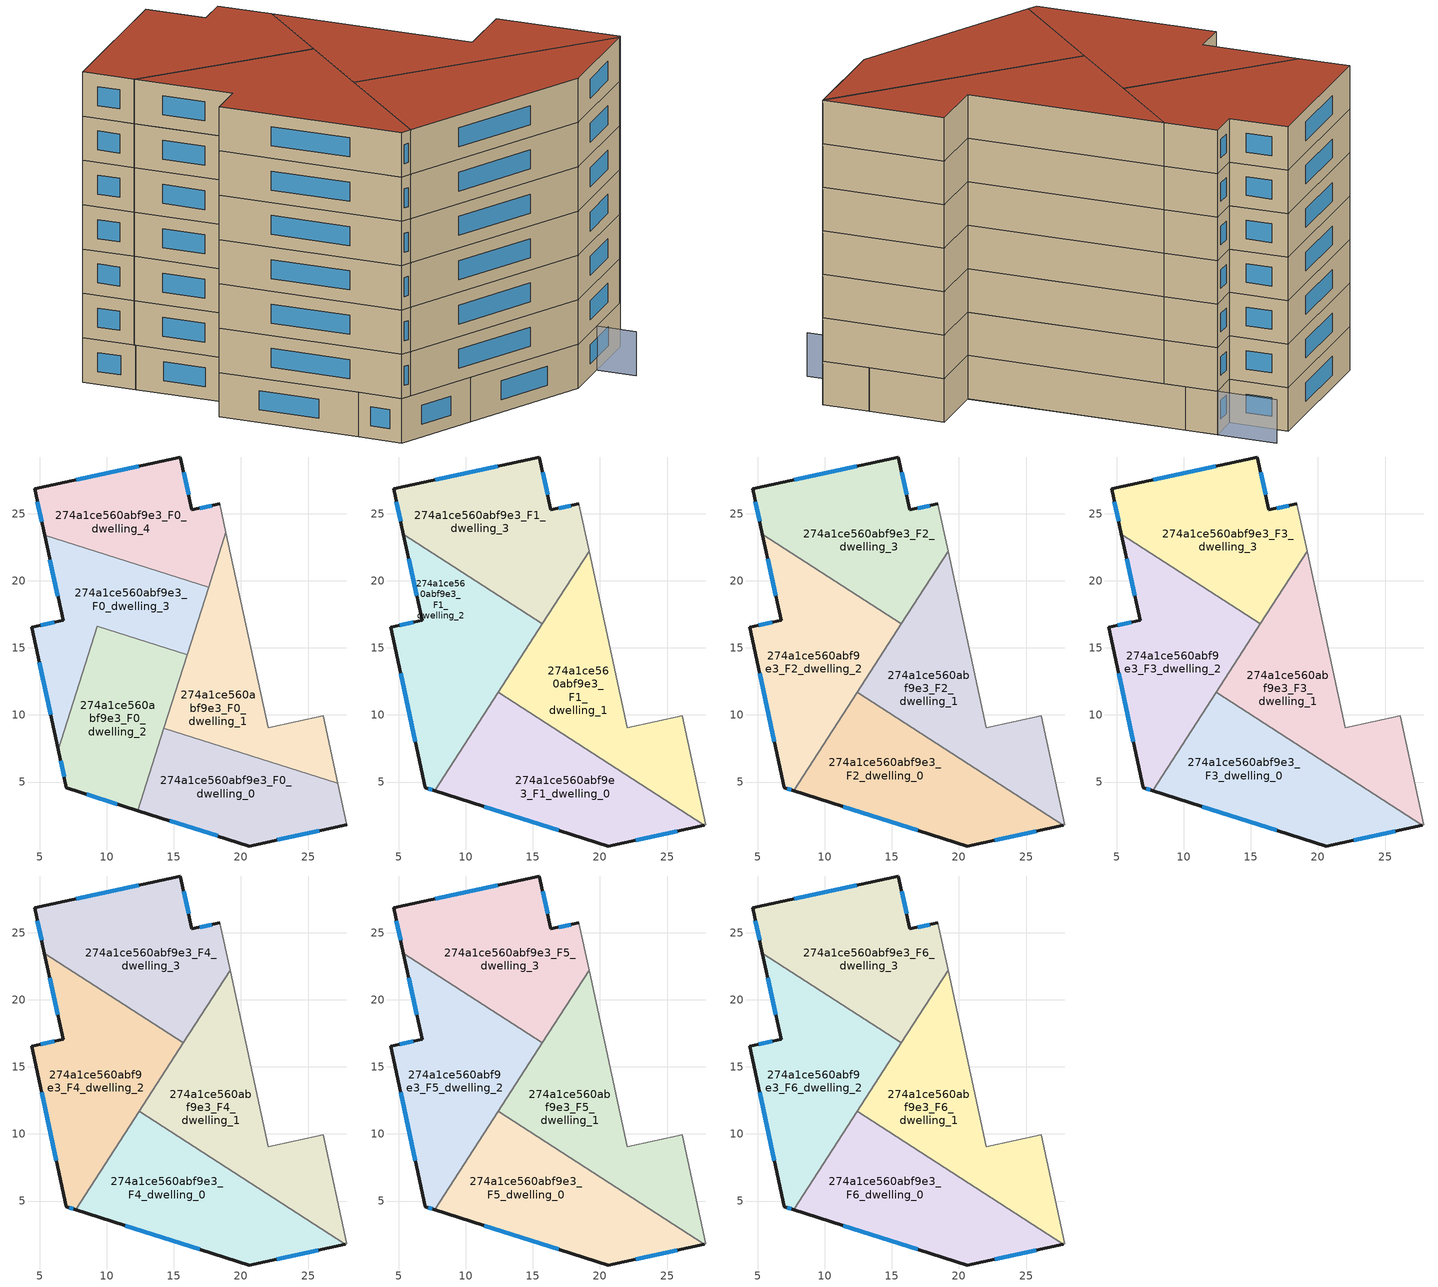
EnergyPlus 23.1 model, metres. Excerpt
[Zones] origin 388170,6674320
274a1ce560abf9e3_F0_dwelling_0
 floor ground (EU_floor_Construction): 27.22,4.9 27.89,1.8 20.64,0.24 12.31,2.88 14.26,9.01 z0
 wall outside (EU_wall_Construction): 12.31,2.88 20.64,0.24 27.89,1.8 z0:3
 wall to 274a1ce560abf9e3_F0_dwelling_1 (EU_wall_Construction): 27.22,4.9 14.26,9.01 z0:3
 wall adiabatic (EU_wall_Construction): 27.89,1.8 27.22,4.9 z0:3
 wall to 274a1ce560abf9e3_F0_dwelling_2 (EU_wall_Construction): 14.26,9.01 12.31,2.88 z0:3
 window (EU_Window_Construction): 14.69,2.12 18.26,0.99 / 22.71,0.68 25.82,1.36 z0.86:2.14
274a1ce560abf9e3_F0_dwelling_1
 floor ground (EU_floor_Construction): 18.88,23.61 22.03,9.05 26.14,9.93 27.22,4.9 14.26,9.01 z0
 wall adiabatic (EU_wall_Construction): 27.22,4.9 26.14,9.93 22.03,9.05 18.88,23.61 z0:3
 wall to 274a1ce560abf9e3_F0_dwelling_3 (EU_wall_Construction): 17.59,19.52 15.99,14.49 z0:3
 wall to 274a1ce560abf9e3_F0_dwelling_4 (EU_wall_Construction): 18.88,23.61 17.59,19.52 z0:3
 wall to 274a1ce560abf9e3_F0_dwelling_2 (EU_wall_Construction): 15.99,14.49 14.25,9.01 z0:3
274a1ce560abf9e3_F0_dwelling_2
 floor ground (EU_floor_Construction): 15.99,14.49 12.31,2.88 6.99,4.57 6.38,7.41 9.3,16.61 z0
 wall outside (EU_wall_Construction): 6.38,7.41 6.99,4.57 12.31,2.88 z0:3
 wall to 274a1ce560abf9e3_F0_dwelling_3 (EU_wall_Construction): 15.99,14.49 9.3,16.61 6.38,7.41 z0:3
 window (EU_Window_Construction): 8.51,4.08 10.79,3.36 / 6.55,6.59 6.82,5.38 z0.86:2.14
274a1ce560abf9e3_F0_dwelling_3
 floor ground (EU_floor_Construction): 17.59,19.52 15.99,14.49 9.3,16.61 6.38,7.41 4.4,16.54 6.75,17.04 5.38,23.39 z0
 wall outside (EU_wall_Construction): 5.38,23.39 6.75,17.04 4.4,16.54 6.38,7.41 z0:3
 wall to 274a1ce560abf9e3_F0_dwelling_4 (EU_wall_Construction): 17.59,19.52 5.38,23.39 z0:3
 window (EU_Window_Construction): 4.97,13.93 5.81,10.02 / 6.08,16.9 5.07,16.68 / 5.77,21.58 6.36,18.86 z0.86:2.14
274a1ce560abf9e3_F0_dwelling_4
 floor ground (EU_floor_Construction): 15.48,29.23 16.34,25.29 18.42,25.74 18.88,23.61 17.59,19.52 5.38,23.39 4.62,26.88 z0
 wall outside (EU_wall_Construction): 18.42,25.74 16.34,25.29 15.48,29.23 4.62,26.88 5.38,23.39 z0:3
 wall adiabatic (EU_wall_Construction): 18.88,23.61 18.42,25.74 z0:3
 window (EU_Window_Construction): 17.83,25.61 16.94,25.42 / 4.84,25.88 5.16,24.39 / 12.38,28.56 7.72,27.55 / 16.1,26.42 15.73,28.1 z0.86:2.14
274a1ce560abf9e3_F1_dwelling_0
 floor to 274a1ce560abf9e3_F0_dwelling_0 (EU_floor_Construction): 27.79,1.78 20.64,0.24 12.31,2.88 14.26,9.01 18.82,7.57 z3
 floor to 274a1ce560abf9e3_F0_dwelling_2 (EU_floor_Construction): 14.65,10.25 12.31,2.88 7.69,4.35 12.42,11.69 z3
 floor to 274a1ce560abf9e3_F0_dwelling_1 (EU_floor_Construction): 18.82,7.57 14.26,9.01 14.65,10.25 z3
 wall outside (EU_wall_Construction): 7.69,4.35 20.64,0.24 27.79,1.78 z3:6
 wall to 274a1ce560abf9e3_F1_dwelling_1 (EU_wall_Construction): 27.79,1.78 12.42,11.69 z3:6
 wall to 274a1ce560abf9e3_F1_dwelling_2 (EU_wall_Construction): 12.42,11.69 7.69,4.35 z3:6
 window (EU_Window_Construction): 22.68,0.68 25.75,1.34 / 11.39,3.17 16.94,1.41 z3.86:5.14
274a1ce560abf9e3_F1_dwelling_1
 floor to 274a1ce560abf9e3_F0_dwelling_1 (EU_floor_Construction): 19.19,22.19 22.03,9.05 26.14,9.93 27.22,4.9 18.82,7.57 14.65,10.25 17.7,19.89 z3
 floor to 274a1ce560abf9e3_F0_dwelling_0 (EU_floor_Construction): 27.22,4.9 27.89,1.8 27.79,1.78 18.82,7.57 z3
 floor to 274a1ce560abf9e3_F0_dwelling_4 (EU_floor_Construction): 17.7,19.89 17.59,19.52 17.49,19.55 z3
 floor to 274a1ce560abf9e3_F0_dwelling_2 (EU_floor_Construction): 15.99,14.49 14.65,10.25 12.42,11.69 14.52,14.95 z3
 floor to 274a1ce560abf9e3_F0_dwelling_3 (EU_floor_Construction): 17.59,19.52 15.99,14.49 14.52,14.95 17.49,19.55 z3
 wall adiabatic (EU_wall_Construction): 27.79,1.78 27.89,1.8 26.14,9.93 22.03,9.05 19.19,22.19 z3:6
 wall to 274a1ce560abf9e3_F1_dwelling_3 (EU_wall_Construction): 19.19,22.19 15.72,16.81 z3:6
 wall to 274a1ce560abf9e3_F1_dwelling_2 (EU_wall_Construction): 15.72,16.81 12.42,11.69 z3:6
274a1ce560abf9e3_F1_dwelling_2
 floor to 274a1ce560abf9e3_F0_dwelling_2 (EU_floor_Construction): 14.52,14.95 7.69,4.35 6.99,4.57 6.38,7.41 9.3,16.61 z3
 floor to 274a1ce560abf9e3_F0_dwelling_3 (EU_floor_Construction): 15.72,16.81 14.52,14.95 9.3,16.61 6.38,7.41 4.4,16.54 6.75,17.04 5.38,23.39 5.64,23.31 z3
 floor to 274a1ce560abf9e3_F0_dwelling_4 (EU_floor_Construction): 5.64,23.31 5.38,23.39 5.36,23.49 z3
 wall outside (EU_wall_Construction): 5.36,23.49 6.75,17.04 4.4,16.54 6.99,4.57 7.69,4.35 z3:6
 wall to 274a1ce560abf9e3_F1_dwelling_3 (EU_wall_Construction): 15.72,16.81 5.36,23.49 z3:6
 window (EU_Window_Construction): 7.19,4.5 7.49,4.41 / 5.14,13.12 6.25,7.99 / 6.08,16.9 5.07,16.68 / 5.75,21.65 6.35,18.89 z3.86:5.14
274a1ce560abf9e3_F1_dwelling_3
 floor to 274a1ce560abf9e3_F0_dwelling_3 (EU_floor_Construction): 17.49,19.55 15.72,16.81 5.64,23.31 z3
 floor to 274a1ce560abf9e3_F0_dwelling_4 (EU_floor_Construction): 15.48,29.23 16.34,25.29 18.42,25.74 18.88,23.61 17.7,19.89 17.49,19.55 5.64,23.31 5.36,23.49 4.62,26.88 z3
 floor to 274a1ce560abf9e3_F0_dwelling_1 (EU_floor_Construction): 18.88,23.61 19.19,22.19 17.7,19.89 z3
 wall outside (EU_wall_Construction): 18.42,25.74 16.34,25.29 15.48,29.23 4.62,26.88 5.36,23.49 z3:6
 wall adiabatic (EU_wall_Construction): 19.19,22.19 18.42,25.74 z3:6
 window (EU_Window_Construction): 16.1,26.42 15.73,28.1 / 17.83,25.61 16.94,25.42 / 4.83,25.91 5.15,24.46 / 12.38,28.56 7.72,27.55 z3.86:5.14
274a1ce560abf9e3_F2_dwelling_0
 floor to 274a1ce560abf9e3_F1_dwelling_0 (EU_floor_Construction): 27.79,1.78 20.64,0.24 7.69,4.35 12.42,11.69 z6
 wall outside (EU_wall_Construction): 7.69,4.35 20.64,0.24 27.79,1.78 z6:9
 wall to 274a1ce560abf9e3_F2_dwelling_1 (EU_wall_Construction): 27.79,1.78 12.42,11.69 z6:9
 wall to 274a1ce560abf9e3_F2_dwelling_2 (EU_wall_Construction): 12.42,11.69 7.69,4.35 z6:9
 window (EU_Window_Construction): 22.68,0.68 25.75,1.34 / 11.39,3.17 16.94,1.41 z6.86:8.14
274a1ce560abf9e3_F2_dwelling_1
 floor to 274a1ce560abf9e3_F1_dwelling_1 (EU_floor_Construction): 19.19,22.19 22.03,9.05 26.14,9.93 27.89,1.8 27.79,1.78 12.42,11.69 z6
 wall adiabatic (EU_wall_Construction): 27.79,1.78 27.89,1.8 26.14,9.93 22.03,9.05 19.19,22.19 z6:9
 wall to 274a1ce560abf9e3_F2_dwelling_3 (EU_wall_Construction): 19.19,22.19 15.72,16.81 z6:9
 wall to 274a1ce560abf9e3_F2_dwelling_2 (EU_wall_Construction): 15.72,16.81 12.42,11.69 z6:9
274a1ce560abf9e3_F2_dwelling_2
 floor to 274a1ce560abf9e3_F1_dwelling_2 (EU_floor_Construction): 15.72,16.81 7.69,4.35 6.99,4.57 4.4,16.54 6.75,17.04 5.36,23.49 z6
 wall outside (EU_wall_Construction): 5.36,23.49 6.75,17.04 4.4,16.54 6.99,4.57 7.69,4.35 z6:9
 wall to 274a1ce560abf9e3_F2_dwelling_3 (EU_wall_Construction): 15.72,16.81 5.36,23.49 z6:9
 window (EU_Window_Construction): 7.19,4.5 7.49,4.41 / 5.14,13.12 6.25,7.99 / 6.08,16.9 5.07,16.68 / 5.75,21.65 6.35,18.89 z6.86:8.14
274a1ce560abf9e3_F2_dwelling_3
 floor to 274a1ce560abf9e3_F1_dwelling_3 (EU_floor_Construction): 18.42,25.74 19.19,22.19 15.72,16.81 5.36,23.49 4.62,26.88 15.48,29.23 16.34,25.29 z6
 wall outside (EU_wall_Construction): 18.42,25.74 16.34,25.29 15.48,29.23 4.62,26.88 5.36,23.49 z6:9
 wall adiabatic (EU_wall_Construction): 19.19,22.19 18.42,25.74 z6:9
 window (EU_Window_Construction): 16.1,26.42 15.73,28.1 / 17.83,25.61 16.94,25.42 / 4.83,25.91 5.15,24.46 / 12.38,28.56 7.72,27.55 z6.86:8.14
274a1ce560abf9e3_F3_dwelling_0
 floor to 274a1ce560abf9e3_F2_dwelling_0 (EU_floor_Construction): 27.79,1.78 20.64,0.24 7.69,4.35 12.42,11.69 z9
 wall outside (EU_wall_Construction): 7.69,4.35 20.64,0.24 27.79,1.78 z9:12
 wall to 274a1ce560abf9e3_F3_dwelling_1 (EU_wall_Construction): 27.79,1.78 12.42,11.69 z9:12
 wall to 274a1ce560abf9e3_F3_dwelling_2 (EU_wall_Construction): 12.42,11.69 7.69,4.35 z9:12
 window (EU_Window_Construction): 22.68,0.68 25.75,1.34 / 11.39,3.17 16.94,1.41 z9.86:11.14
274a1ce560abf9e3_F3_dwelling_1
 floor to 274a1ce560abf9e3_F2_dwelling_1 (EU_floor_Construction): 19.19,22.19 22.03,9.05 26.14,9.93 27.89,1.8 27.79,1.78 12.42,11.69 z9
 wall adiabatic (EU_wall_Construction): 27.79,1.78 27.89,1.8 26.14,9.93 22.03,9.05 19.19,22.19 z9:12
 wall to 274a1ce560abf9e3_F3_dwelling_3 (EU_wall_Construction): 19.19,22.19 15.72,16.81 z9:12
 wall to 274a1ce560abf9e3_F3_dwelling_2 (EU_wall_Construction): 15.72,16.81 12.42,11.69 z9:12
274a1ce560abf9e3_F3_dwelling_2
 floor to 274a1ce560abf9e3_F2_dwelling_2 (EU_floor_Construction): 15.72,16.81 7.69,4.35 6.99,4.57 4.4,16.54 6.75,17.04 5.36,23.49 z9
 wall outside (EU_wall_Construction): 5.36,23.49 6.75,17.04 4.4,16.54 6.99,4.57 7.69,4.35 z9:12
 wall to 274a1ce560abf9e3_F3_dwelling_3 (EU_wall_Construction): 15.72,16.81 5.36,23.49 z9:12
 window (EU_Window_Construction): 7.19,4.5 7.49,4.41 / 5.14,13.12 6.25,7.99 / 6.08,16.9 5.07,16.68 / 5.75,21.65 6.35,18.89 z9.86:11.14
274a1ce560abf9e3_F3_dwelling_3
 floor to 274a1ce560abf9e3_F2_dwelling_3 (EU_floor_Construction): 18.42,25.74 19.19,22.19 15.72,16.81 5.36,23.49 4.62,26.88 15.48,29.23 16.34,25.29 z9
 wall outside (EU_wall_Construction): 18.42,25.74 16.34,25.29 15.48,29.23 4.62,26.88 5.36,23.49 z9:12
 wall adiabatic (EU_wall_Construction): 19.19,22.19 18.42,25.74 z9:12
 window (EU_Window_Construction): 16.1,26.42 15.73,28.1 / 17.83,25.61 16.94,25.42 / 4.83,25.91 5.15,24.46 / 12.38,28.56 7.72,27.55 z9.86:11.14
274a1ce560abf9e3_F4_dwelling_0
 floor to 274a1ce560abf9e3_F3_dwelling_0 (EU_floor_Construction): 27.79,1.78 20.64,0.24 7.69,4.35 12.42,11.69 z12
 wall outside (EU_wall_Construction): 7.69,4.35 20.64,0.24 27.79,1.78 z12:15
 wall to 274a1ce560abf9e3_F4_dwelling_1 (EU_wall_Construction): 27.79,1.78 12.42,11.69 z12:15
 wall to 274a1ce560abf9e3_F4_dwelling_2 (EU_wall_Construction): 12.42,11.69 7.69,4.35 z12:15
 window (EU_Window_Construction): 22.68,0.68 25.75,1.34 / 11.39,3.17 16.94,1.41 z12.86:14.14
274a1ce560abf9e3_F4_dwelling_1
 floor to 274a1ce560abf9e3_F3_dwelling_1 (EU_floor_Construction): 19.19,22.19 22.03,9.05 26.14,9.93 27.89,1.8 27.79,1.78 12.42,11.69 z12
 wall adiabatic (EU_wall_Construction): 27.79,1.78 27.89,1.8 26.14,9.93 22.03,9.05 19.19,22.19 z12:15
 wall to 274a1ce560abf9e3_F4_dwelling_3 (EU_wall_Construction): 19.19,22.19 15.72,16.81 z12:15
 wall to 274a1ce560abf9e3_F4_dwelling_2 (EU_wall_Construction): 15.72,16.81 12.42,11.69 z12:15
274a1ce560abf9e3_F4_dwelling_2
 floor to 274a1ce560abf9e3_F3_dwelling_2 (EU_floor_Construction): 15.72,16.81 7.69,4.35 6.99,4.57 4.4,16.54 6.75,17.04 5.36,23.49 z12
 wall outside (EU_wall_Construction): 5.36,23.49 6.75,17.04 4.4,16.54 6.99,4.57 7.69,4.35 z12:15
 wall to 274a1ce560abf9e3_F4_dwelling_3 (EU_wall_Construction): 15.72,16.81 5.36,23.49 z12:15
 window (EU_Window_Construction): 7.19,4.5 7.49,4.41 / 5.14,13.12 6.25,7.99 / 6.08,16.9 5.07,16.68 / 5.75,21.65 6.35,18.89 z12.86:14.14
274a1ce560abf9e3_F4_dwelling_3
 floor to 274a1ce560abf9e3_F3_dwelling_3 (EU_floor_Construction): 18.42,25.74 19.19,22.19 15.72,16.81 5.36,23.49 4.62,26.88 15.48,29.23 16.34,25.29 z12
 wall outside (EU_wall_Construction): 18.42,25.74 16.34,25.29 15.48,29.23 4.62,26.88 5.36,23.49 z12:15
 wall adiabatic (EU_wall_Construction): 19.19,22.19 18.42,25.74 z12:15
 window (EU_Window_Construction): 16.1,26.42 15.73,28.1 / 17.83,25.61 16.94,25.42 / 4.83,25.91 5.15,24.46 / 12.38,28.56 7.72,27.55 z12.86:14.14
274a1ce560abf9e3_F5_dwelling_0
 floor to 274a1ce560abf9e3_F4_dwelling_0 (EU_floor_Construction): 27.79,1.78 20.64,0.24 7.69,4.35 12.42,11.69 z15
 wall outside (EU_wall_Construction): 7.69,4.35 20.64,0.24 27.79,1.78 z15:18
 wall to 274a1ce560abf9e3_F5_dwelling_1 (EU_wall_Construction): 27.79,1.78 12.42,11.69 z15:18
 wall to 274a1ce560abf9e3_F5_dwelling_2 (EU_wall_Construction): 12.42,11.69 7.69,4.35 z15:18
 window (EU_Window_Construction): 22.68,0.68 25.75,1.34 / 11.39,3.17 16.94,1.41 z15.86:17.14
274a1ce560abf9e3_F5_dwelling_1
 floor to 274a1ce560abf9e3_F4_dwelling_1 (EU_floor_Construction): 19.19,22.19 22.03,9.05 26.14,9.93 27.89,1.8 27.79,1.78 12.42,11.69 z15
 wall adiabatic (EU_wall_Construction): 27.79,1.78 27.89,1.8 26.14,9.93 22.03,9.05 19.19,22.19 z15:18
 wall to 274a1ce560abf9e3_F5_dwelling_3 (EU_wall_Construction): 19.19,22.19 15.72,16.81 z15:18
 wall to 274a1ce560abf9e3_F5_dwelling_2 (EU_wall_Construction): 15.72,16.81 12.42,11.69 z15:18
274a1ce560abf9e3_F5_dwelling_2
 floor to 274a1ce560abf9e3_F4_dwelling_2 (EU_floor_Construction): 15.72,16.81 7.69,4.35 6.99,4.57 4.4,16.54 6.75,17.04 5.36,23.49 z15
 wall outside (EU_wall_Construction): 5.36,23.49 6.75,17.04 4.4,16.54 6.99,4.57 7.69,4.35 z15:18
 wall to 274a1ce560abf9e3_F5_dwelling_3 (EU_wall_Construction): 15.72,16.81 5.36,23.49 z15:18
 window (EU_Window_Construction): 7.19,4.5 7.49,4.41 / 5.14,13.12 6.25,7.99 / 6.08,16.9 5.07,16.68 / 5.75,21.65 6.35,18.89 z15.86:17.14
274a1ce560abf9e3_F5_dwelling_3
 floor to 274a1ce560abf9e3_F4_dwelling_3 (EU_floor_Construction): 18.42,25.74 19.19,22.19 15.72,16.81 5.36,23.49 4.62,26.88 15.48,29.23 16.34,25.29 z15
 wall outside (EU_wall_Construction): 18.42,25.74 16.34,25.29 15.48,29.23 4.62,26.88 5.36,23.49 z15:18
 wall adiabatic (EU_wall_Construction): 19.19,22.19 18.42,25.74 z15:18
 window (EU_Window_Construction): 16.1,26.42 15.73,28.1 / 17.83,25.61 16.94,25.42 / 4.83,25.91 5.15,24.46 / 12.38,28.56 7.72,27.55 z15.86:17.14
274a1ce560abf9e3_F6_dwelling_0
 floor to 274a1ce560abf9e3_F5_dwelling_0 (EU_floor_Construction): 27.79,1.78 20.64,0.24 7.69,4.35 12.42,11.69 z18
 wall outside (EU_wall_Construction): 7.69,4.35 20.64,0.24 27.79,1.78 z18:21
 wall to 274a1ce560abf9e3_F6_dwelling_1 (EU_wall_Construction): 27.79,1.78 12.42,11.69 z18:21
 wall to 274a1ce560abf9e3_F6_dwelling_2 (EU_wall_Construction): 12.42,11.69 7.69,4.35 z18:21
 window (EU_Window_Construction): 22.68,0.68 25.75,1.34 / 11.39,3.17 16.94,1.41 z18.86:20.14
 roof outside (EU_roof_Construction): 27.79,1.78 12.42,11.69 7.69,4.35 20.64,0.24 z21
274a1ce560abf9e3_F6_dwelling_1
 floor to 274a1ce560abf9e3_F5_dwelling_1 (EU_floor_Construction): 19.19,22.19 22.03,9.05 26.14,9.93 27.89,1.8 27.79,1.78 12.42,11.69 z18
 wall adiabatic (EU_wall_Construction): 27.79,1.78 27.89,1.8 26.14,9.93 22.03,9.05 19.19,22.19 z18:21
 wall to 274a1ce560abf9e3_F6_dwelling_3 (EU_wall_Construction): 19.19,22.19 15.72,16.81 z18:21
 wall to 274a1ce560abf9e3_F6_dwelling_2 (EU_wall_Construction): 15.72,16.81 12.42,11.69 z18:21
 roof outside (EU_roof_Construction): 27.89,1.8 26.14,9.93 22.03,9.05 19.19,22.19 12.42,11.69 27.79,1.78 z21
274a1ce560abf9e3_F6_dwelling_2
 floor to 274a1ce560abf9e3_F5_dwelling_2 (EU_floor_Construction): 15.72,16.81 7.69,4.35 6.99,4.57 4.4,16.54 6.75,17.04 5.36,23.49 z18
 wall outside (EU_wall_Construction): 5.36,23.49 6.75,17.04 4.4,16.54 6.99,4.57 7.69,4.35 z18:21
 wall to 274a1ce560abf9e3_F6_dwelling_3 (EU_wall_Construction): 15.72,16.81 5.36,23.49 z18:21
 window (EU_Window_Construction): 7.19,4.5 7.49,4.41 / 5.14,13.12 6.25,7.99 / 6.08,16.9 5.07,16.68 / 5.75,21.65 6.35,18.89 z18.86:20.14
 roof outside (EU_roof_Construction): 7.69,4.35 15.72,16.81 5.36,23.49 6.75,17.04 4.4,16.54 6.99,4.57 z21
274a1ce560abf9e3_F6_dwelling_3
 floor to 274a1ce560abf9e3_F5_dwelling_3 (EU_floor_Construction): 18.42,25.74 19.19,22.19 15.72,16.81 5.36,23.49 4.62,26.88 15.48,29.23 16.34,25.29 z18
 wall outside (EU_wall_Construction): 18.42,25.74 16.34,25.29 15.48,29.23 4.62,26.88 5.36,23.49 z18:21
 wall adiabatic (EU_wall_Construction): 19.19,22.19 18.42,25.74 z18:21
 window (EU_Window_Construction): 16.1,26.42 15.73,28.1 / 17.83,25.61 16.94,25.42 / 4.83,25.91 5.15,24.46 / 12.38,28.56 7.72,27.55 z18.86:20.14
 roof outside (EU_roof_Construction): 15.72,16.81 19.19,22.19 18.42,25.74 16.34,25.29 15.48,29.23 4.62,26.88 5.36,23.49 z21
shading: 24.35,-1.69 17.57,29.68 z0:3
[Building]
EU S2 Campaign: North Axis=0; Terrain=City; Solar Distribution=FullExterior
[Site:Location]
Helsinki-Vantaa.AP: Latitude=60.317; Longitude=24.963; Time Zone=2; Elevation=54.6
[SizingPeriod:WeatherFileDays]
AnnualSizingPeriod: Begin Month=1; Begin Day of Month=1; End Month=12; End Day of Month=31; Day of Week for Start Day=Monday; Use Weather File Daylight Saving Period=No; Use Weather File Rain and Snow Indicators=No
[MATERIAL]
EU_InternalMass_Material: Roughness=MediumRough; Thickness=0.1; Conductivity=1; Density=1800; Specific Heat=900; Thermal Absorptance=0.9; Solar Absorptance=0.7; Visible Absorptance=0.7
[MATERIAL:NOMASS] Roughness=MediumRough; Thermal Absorptance=0.9; Solar Absorptance=0.7; Visible Absorptance=0.7
Name | Thermal Resistance
EU_wall_NoMass | 5.91765
EU_roof_NoMass | 11.1778
EU_floor_NoMass | 6.2875
[WINDOWMATERIAL:SIMPLEGLAZINGSYSTEM]
EU_Window_SimpleGlazing: UFactor=0.994035; Solar Heat Gain Coefficient=0.7; Visible Transmittance=0.7
[CONSTRUCTION]
EU_wall_Construction: EU_wall_NoMass
EU_roof_Construction: EU_roof_NoMass
EU_floor_Construction: EU_floor_NoMass
EU_Window_Construction: EU_Window_SimpleGlazing
EU_InternalMass_Construction: EU_InternalMass_Material
[ZONE] Type=1; Multiplier=1; Ceiling Height=autocalculate; Floor Area=autocalculate; Part of Total Floor Area=Yes
Name | Volume
274a1ce560abf9e3_F0_dwelling_0 | 251.057
274a1ce560abf9e3_F1_dwelling_0; 274a1ce560abf9e3_F2_dwelling_0; 274a1ce560abf9e3_F3_dwelling_0; 274a1ce560abf9e3_F4_dwelling_0; 274a1ce560abf9e3_F5_dwelling_0; 274a1ce560abf9e3_F6_dwelling_0 | 313.824
274a1ce560abf9e3_F0_dwelling_1 | 251.068
274a1ce560abf9e3_F1_dwelling_1; 274a1ce560abf9e3_F2_dwelling_1; 274a1ce560abf9e3_F3_dwelling_1; 274a1ce560abf9e3_F4_dwelling_1; 274a1ce560abf9e3_F5_dwelling_1; 274a1ce560abf9e3_F6_dwelling_1 | 313.821
274a1ce560abf9e3_F0_dwelling_2 | 251.038
274a1ce560abf9e3_F1_dwelling_2; 274a1ce560abf9e3_F2_dwelling_2; 274a1ce560abf9e3_F3_dwelling_2; 274a1ce560abf9e3_F4_dwelling_2; 274a1ce560abf9e3_F5_dwelling_2; 274a1ce560abf9e3_F6_dwelling_2 | 313.781
274a1ce560abf9e3_F0_dwelling_3 | 251.065
274a1ce560abf9e3_F1_dwelling_3; 274a1ce560abf9e3_F2_dwelling_3; 274a1ce560abf9e3_F3_dwelling_3; 274a1ce560abf9e3_F4_dwelling_3; 274a1ce560abf9e3_F5_dwelling_3; 274a1ce560abf9e3_F6_dwelling_3 | 313.835
274a1ce560abf9e3_F0_dwelling_4 | 251.044
[INTERNALMASS] Construction=EU_InternalMass_Construction
Name | Zone or ZoneList | Surface Area
274a1ce560abf9e3_F0_dwelling_0_EU_InternalMass | 274a1ce560abf9e3_F0_dwelling_0 | 83.687
274a1ce560abf9e3_F0_dwelling_1_EU_InternalMass | 274a1ce560abf9e3_F0_dwelling_1 | 83.6849
274a1ce560abf9e3_F0_dwelling_2_EU_InternalMass | 274a1ce560abf9e3_F0_dwelling_2 | 83.6792
274a1ce560abf9e3_F0_dwelling_3_EU_InternalMass | 274a1ce560abf9e3_F0_dwelling_3 | 83.6884
274a1ce560abf9e3_F0_dwelling_4_EU_InternalMass | 274a1ce560abf9e3_F0_dwelling_4 | 83.6821
274a1ce560abf9e3_F1_dwelling_0_EU_InternalMass | 274a1ce560abf9e3_F1_dwelling_0 | 104.609
274a1ce560abf9e3_F1_dwelling_1_EU_InternalMass | 274a1ce560abf9e3_F1_dwelling_1 | 104.606
274a1ce560abf9e3_F1_dwelling_2_EU_InternalMass | 274a1ce560abf9e3_F1_dwelling_2 | 104.596
274a1ce560abf9e3_F1_dwelling_3_EU_InternalMass | 274a1ce560abf9e3_F1_dwelling_3 | 104.611
274a1ce560abf9e3_F2_dwelling_0_EU_InternalMass | 274a1ce560abf9e3_F2_dwelling_0 | 104.609
274a1ce560abf9e3_F2_dwelling_1_EU_InternalMass | 274a1ce560abf9e3_F2_dwelling_1 | 104.606
274a1ce560abf9e3_F2_dwelling_2_EU_InternalMass | 274a1ce560abf9e3_F2_dwelling_2 | 104.596
274a1ce560abf9e3_F2_dwelling_3_EU_InternalMass | 274a1ce560abf9e3_F2_dwelling_3 | 104.611
274a1ce560abf9e3_F3_dwelling_0_EU_InternalMass | 274a1ce560abf9e3_F3_dwelling_0 | 104.609
274a1ce560abf9e3_F3_dwelling_1_EU_InternalMass | 274a1ce560abf9e3_F3_dwelling_1 | 104.606
274a1ce560abf9e3_F3_dwelling_2_EU_InternalMass | 274a1ce560abf9e3_F3_dwelling_2 | 104.596
274a1ce560abf9e3_F3_dwelling_3_EU_InternalMass | 274a1ce560abf9e3_F3_dwelling_3 | 104.611
274a1ce560abf9e3_F4_dwelling_0_EU_InternalMass | 274a1ce560abf9e3_F4_dwelling_0 | 104.609
274a1ce560abf9e3_F4_dwelling_1_EU_InternalMass | 274a1ce560abf9e3_F4_dwelling_1 | 104.606
274a1ce560abf9e3_F4_dwelling_2_EU_InternalMass | 274a1ce560abf9e3_F4_dwelling_2 | 104.596
274a1ce560abf9e3_F4_dwelling_3_EU_InternalMass | 274a1ce560abf9e3_F4_dwelling_3 | 104.611
274a1ce560abf9e3_F5_dwelling_0_EU_InternalMass | 274a1ce560abf9e3_F5_dwelling_0 | 104.609
274a1ce560abf9e3_F5_dwelling_1_EU_InternalMass | 274a1ce560abf9e3_F5_dwelling_1 | 104.606
274a1ce560abf9e3_F5_dwelling_2_EU_InternalMass | 274a1ce560abf9e3_F5_dwelling_2 | 104.596
274a1ce560abf9e3_F5_dwelling_3_EU_InternalMass | 274a1ce560abf9e3_F5_dwelling_3 | 104.611
274a1ce560abf9e3_F6_dwelling_0_EU_InternalMass | 274a1ce560abf9e3_F6_dwelling_0 | 104.609
274a1ce560abf9e3_F6_dwelling_1_EU_InternalMass | 274a1ce560abf9e3_F6_dwelling_1 | 104.606
274a1ce560abf9e3_F6_dwelling_2_EU_InternalMass | 274a1ce560abf9e3_F6_dwelling_2 | 104.596
274a1ce560abf9e3_F6_dwelling_3_EU_InternalMass | 274a1ce560abf9e3_F6_dwelling_3 | 104.611
[OTHEREQUIPMENT] Fuel Type=Electricity; Design Level Calculation Method=Watts/Area; Power per Zone Floor Area=1; Fraction Latent=0; Fraction Radiant=0; Fraction Lost=0; Carbon Dioxide Generation Rate=0; EndUse Subcategory=EU_Step8_InternalGains
Name | Zone or ZoneList or Space or SpaceList | Schedule
EU_Step8_InternalGain_274a1ce560abf9e3_F0_dwelling_0_f000 | 274a1ce560abf9e3_F0_dwelling_0 | EU_Step8_GainSchedule_274a1ce560abf9e3_F0_dwelling_0_f000
EU_Step8_InternalGain_274a1ce560abf9e3_F0_dwelling_1_f000 | 274a1ce560abf9e3_F0_dwelling_1 | EU_Step8_GainSchedule_274a1ce560abf9e3_F0_dwelling_1_f000
EU_Step8_InternalGain_274a1ce560abf9e3_F0_dwelling_2_f000 | 274a1ce560abf9e3_F0_dwelling_2 | EU_Step8_GainSchedule_274a1ce560abf9e3_F0_dwelling_2_f000
EU_Step8_InternalGain_274a1ce560abf9e3_F0_dwelling_3_f000 | 274a1ce560abf9e3_F0_dwelling_3 | EU_Step8_GainSchedule_274a1ce560abf9e3_F0_dwelling_3_f000
EU_Step8_InternalGain_274a1ce560abf9e3_F0_dwelling_4_f000 | 274a1ce560abf9e3_F0_dwelling_4 | EU_Step8_GainSchedule_274a1ce560abf9e3_F0_dwelling_4_f000
EU_Step8_InternalGain_274a1ce560abf9e3_F1_dwelling_0_f000 | 274a1ce560abf9e3_F1_dwelling_0 | EU_Step8_GainSchedule_274a1ce560abf9e3_F1_dwelling_0_f000
EU_Step8_InternalGain_274a1ce560abf9e3_F1_dwelling_1_f000 | 274a1ce560abf9e3_F1_dwelling_1 | EU_Step8_GainSchedule_274a1ce560abf9e3_F1_dwelling_1_f000
EU_Step8_InternalGain_274a1ce560abf9e3_F1_dwelling_2_f000 | 274a1ce560abf9e3_F1_dwelling_2 | EU_Step8_GainSchedule_274a1ce560abf9e3_F1_dwelling_2_f000
EU_Step8_InternalGain_274a1ce560abf9e3_F1_dwelling_3_f000 | 274a1ce560abf9e3_F1_dwelling_3 | EU_Step8_GainSchedule_274a1ce560abf9e3_F1_dwelling_3_f000
EU_Step8_InternalGain_274a1ce560abf9e3_F2_dwelling_0_f000 | 274a1ce560abf9e3_F2_dwelling_0 | EU_Step8_GainSchedule_274a1ce560abf9e3_F2_dwelling_0_f000
EU_Step8_InternalGain_274a1ce560abf9e3_F2_dwelling_1_f000 | 274a1ce560abf9e3_F2_dwelling_1 | EU_Step8_GainSchedule_274a1ce560abf9e3_F2_dwelling_1_f000
EU_Step8_InternalGain_274a1ce560abf9e3_F2_dwelling_2_f000 | 274a1ce560abf9e3_F2_dwelling_2 | EU_Step8_GainSchedule_274a1ce560abf9e3_F2_dwelling_2_f000
EU_Step8_InternalGain_274a1ce560abf9e3_F2_dwelling_3_f000 | 274a1ce560abf9e3_F2_dwelling_3 | EU_Step8_GainSchedule_274a1ce560abf9e3_F2_dwelling_3_f000
EU_Step8_InternalGain_274a1ce560abf9e3_F3_dwelling_0_f000 | 274a1ce560abf9e3_F3_dwelling_0 | EU_Step8_GainSchedule_274a1ce560abf9e3_F3_dwelling_0_f000
EU_Step8_InternalGain_274a1ce560abf9e3_F3_dwelling_1_f000 | 274a1ce560abf9e3_F3_dwelling_1 | EU_Step8_GainSchedule_274a1ce560abf9e3_F3_dwelling_1_f000
EU_Step8_InternalGain_274a1ce560abf9e3_F3_dwelling_2_f000 | 274a1ce560abf9e3_F3_dwelling_2 | EU_Step8_GainSchedule_274a1ce560abf9e3_F3_dwelling_2_f000
EU_Step8_InternalGain_274a1ce560abf9e3_F3_dwelling_3_f000 | 274a1ce560abf9e3_F3_dwelling_3 | EU_Step8_GainSchedule_274a1ce560abf9e3_F3_dwelling_3_f000
EU_Step8_InternalGain_274a1ce560abf9e3_F4_dwelling_0_f000 | 274a1ce560abf9e3_F4_dwelling_0 | EU_Step8_GainSchedule_274a1ce560abf9e3_F4_dwelling_0_f000
EU_Step8_InternalGain_274a1ce560abf9e3_F4_dwelling_1_f000 | 274a1ce560abf9e3_F4_dwelling_1 | EU_Step8_GainSchedule_274a1ce560abf9e3_F4_dwelling_1_f000
EU_Step8_InternalGain_274a1ce560abf9e3_F4_dwelling_2_f000 | 274a1ce560abf9e3_F4_dwelling_2 | EU_Step8_GainSchedule_274a1ce560abf9e3_F4_dwelling_2_f000
EU_Step8_InternalGain_274a1ce560abf9e3_F4_dwelling_3_f000 | 274a1ce560abf9e3_F4_dwelling_3 | EU_Step8_GainSchedule_274a1ce560abf9e3_F4_dwelling_3_f000
EU_Step8_InternalGain_274a1ce560abf9e3_F5_dwelling_0_f000 | 274a1ce560abf9e3_F5_dwelling_0 | EU_Step8_GainSchedule_274a1ce560abf9e3_F5_dwelling_0_f000
EU_Step8_InternalGain_274a1ce560abf9e3_F5_dwelling_1_f000 | 274a1ce560abf9e3_F5_dwelling_1 | EU_Step8_GainSchedule_274a1ce560abf9e3_F5_dwelling_1_f000
EU_Step8_InternalGain_274a1ce560abf9e3_F5_dwelling_2_f000 | 274a1ce560abf9e3_F5_dwelling_2 | EU_Step8_GainSchedule_274a1ce560abf9e3_F5_dwelling_2_f000
EU_Step8_InternalGain_274a1ce560abf9e3_F5_dwelling_3_f000 | 274a1ce560abf9e3_F5_dwelling_3 | EU_Step8_GainSchedule_274a1ce560abf9e3_F5_dwelling_3_f000
EU_Step8_InternalGain_274a1ce560abf9e3_F6_dwelling_0_f000 | 274a1ce560abf9e3_F6_dwelling_0 | EU_Step8_GainSchedule_274a1ce560abf9e3_F6_dwelling_0_f000
EU_Step8_InternalGain_274a1ce560abf9e3_F6_dwelling_1_f000 | 274a1ce560abf9e3_F6_dwelling_1 | EU_Step8_GainSchedule_274a1ce560abf9e3_F6_dwelling_1_f000
EU_Step8_InternalGain_274a1ce560abf9e3_F6_dwelling_2_f000 | 274a1ce560abf9e3_F6_dwelling_2 | EU_Step8_GainSchedule_274a1ce560abf9e3_F6_dwelling_2_f000
EU_Step8_InternalGain_274a1ce560abf9e3_F6_dwelling_3_f000 | 274a1ce560abf9e3_F6_dwelling_3 | EU_Step8_GainSchedule_274a1ce560abf9e3_F6_dwelling_3_f000
[ZONEVENTILATION:DESIGNFLOWRATE] Schedule=EU_AlwaysOn; Design Flow Rate Calculation Method=AirChanges/Hour; Air Changes per Hour=0.596421; Ventilation Type=Natural; Fan Pressure Rise=0; Fan Total Efficiency=1; Constant Term Coefficient=1; Temperature Term Coefficient=0; Velocity Term Coefficient=0; Velocity Squared Term Coefficient=0; Minimum Indoor Temperature=-100; Maximum Indoor Temperature=100; Delta Temperature=-100; Minimum Outdoor Temperature=-100; Maximum Outdoor Temperature=100; Maximum Wind Speed=40
Name | Zone or ZoneList or Space or SpaceList
EU_ConstantAir_274a1ce560abf9e3_F0_dwelling_0 | 274a1ce560abf9e3_F0_dwelling_0
EU_ConstantAir_274a1ce560abf9e3_F0_dwelling_1 | 274a1ce560abf9e3_F0_dwelling_1
EU_ConstantAir_274a1ce560abf9e3_F0_dwelling_2 | 274a1ce560abf9e3_F0_dwelling_2
EU_ConstantAir_274a1ce560abf9e3_F0_dwelling_3 | 274a1ce560abf9e3_F0_dwelling_3
EU_ConstantAir_274a1ce560abf9e3_F0_dwelling_4 | 274a1ce560abf9e3_F0_dwelling_4
EU_ConstantAir_274a1ce560abf9e3_F1_dwelling_0 | 274a1ce560abf9e3_F1_dwelling_0
EU_ConstantAir_274a1ce560abf9e3_F1_dwelling_1 | 274a1ce560abf9e3_F1_dwelling_1
EU_ConstantAir_274a1ce560abf9e3_F1_dwelling_2 | 274a1ce560abf9e3_F1_dwelling_2
EU_ConstantAir_274a1ce560abf9e3_F1_dwelling_3 | 274a1ce560abf9e3_F1_dwelling_3
EU_ConstantAir_274a1ce560abf9e3_F2_dwelling_0 | 274a1ce560abf9e3_F2_dwelling_0
EU_ConstantAir_274a1ce560abf9e3_F2_dwelling_1 | 274a1ce560abf9e3_F2_dwelling_1
EU_ConstantAir_274a1ce560abf9e3_F2_dwelling_2 | 274a1ce560abf9e3_F2_dwelling_2
EU_ConstantAir_274a1ce560abf9e3_F2_dwelling_3 | 274a1ce560abf9e3_F2_dwelling_3
EU_ConstantAir_274a1ce560abf9e3_F3_dwelling_0 | 274a1ce560abf9e3_F3_dwelling_0
EU_ConstantAir_274a1ce560abf9e3_F3_dwelling_1 | 274a1ce560abf9e3_F3_dwelling_1
EU_ConstantAir_274a1ce560abf9e3_F3_dwelling_2 | 274a1ce560abf9e3_F3_dwelling_2
EU_ConstantAir_274a1ce560abf9e3_F3_dwelling_3 | 274a1ce560abf9e3_F3_dwelling_3
EU_ConstantAir_274a1ce560abf9e3_F4_dwelling_0 | 274a1ce560abf9e3_F4_dwelling_0
EU_ConstantAir_274a1ce560abf9e3_F4_dwelling_1 | 274a1ce560abf9e3_F4_dwelling_1
EU_ConstantAir_274a1ce560abf9e3_F4_dwelling_2 | 274a1ce560abf9e3_F4_dwelling_2
EU_ConstantAir_274a1ce560abf9e3_F4_dwelling_3 | 274a1ce560abf9e3_F4_dwelling_3
EU_ConstantAir_274a1ce560abf9e3_F5_dwelling_0 | 274a1ce560abf9e3_F5_dwelling_0
EU_ConstantAir_274a1ce560abf9e3_F5_dwelling_1 | 274a1ce560abf9e3_F5_dwelling_1
EU_ConstantAir_274a1ce560abf9e3_F5_dwelling_2 | 274a1ce560abf9e3_F5_dwelling_2
EU_ConstantAir_274a1ce560abf9e3_F5_dwelling_3 | 274a1ce560abf9e3_F5_dwelling_3
EU_ConstantAir_274a1ce560abf9e3_F6_dwelling_0 | 274a1ce560abf9e3_F6_dwelling_0
EU_ConstantAir_274a1ce560abf9e3_F6_dwelling_1 | 274a1ce560abf9e3_F6_dwelling_1
EU_ConstantAir_274a1ce560abf9e3_F6_dwelling_2 | 274a1ce560abf9e3_F6_dwelling_2
EU_ConstantAir_274a1ce560abf9e3_F6_dwelling_3 | 274a1ce560abf9e3_F6_dwelling_3
[HVACTEMPLATE:THERMOSTAT] Constant Heating Setpoint=20; Constant Cooling Setpoint=50
EU_HeatOnly_274a1ce560abf9e3_F0_dwelling_0; EU_HeatOnly_274a1ce560abf9e3_F0_dwelling_1; EU_HeatOnly_274a1ce560abf9e3_F0_dwelling_2; EU_HeatOnly_274a1ce560abf9e3_F0_dwelling_3; EU_HeatOnly_274a1ce560abf9e3_F0_dwelling_4; EU_HeatOnly_274a1ce560abf9e3_F1_dwelling_0; EU_HeatOnly_274a1ce560abf9e3_F1_dwelling_1; EU_HeatOnly_274a1ce560abf9e3_F1_dwelling_2; EU_HeatOnly_274a1ce560abf9e3_F1_dwelling_3; EU_HeatOnly_274a1ce560abf9e3_F2_dwelling_0; EU_HeatOnly_274a1ce560abf9e3_F2_dwelling_1; EU_HeatOnly_274a1ce560abf9e3_F2_dwelling_2; EU_HeatOnly_274a1ce560abf9e3_F2_dwelling_3; EU_HeatOnly_274a1ce560abf9e3_F3_dwelling_0; EU_HeatOnly_274a1ce560abf9e3_F3_dwelling_1; EU_HeatOnly_274a1ce560abf9e3_F3_dwelling_2; EU_HeatOnly_274a1ce560abf9e3_F3_dwelling_3; EU_HeatOnly_274a1ce560abf9e3_F4_dwelling_0; EU_HeatOnly_274a1ce560abf9e3_F4_dwelling_1; EU_HeatOnly_274a1ce560abf9e3_F4_dwelling_2; EU_HeatOnly_274a1ce560abf9e3_F4_dwelling_3; EU_HeatOnly_274a1ce560abf9e3_F5_dwelling_0; EU_HeatOnly_274a1ce560abf9e3_F5_dwelling_1; EU_HeatOnly_274a1ce560abf9e3_F5_dwelling_2; EU_HeatOnly_274a1ce560abf9e3_F5_dwelling_3; EU_HeatOnly_274a1ce560abf9e3_F6_dwelling_0; EU_HeatOnly_274a1ce560abf9e3_F6_dwelling_1; EU_HeatOnly_274a1ce560abf9e3_F6_dwelling_2; EU_HeatOnly_274a1ce560abf9e3_F6_dwelling_3
[HVACTEMPLATE:ZONE:IDEALLOADSAIRSYSTEM] System Availability Schedule=EU_AlwaysOn; Maximum Heating Supply Air Temperature=50; Minimum Cooling Supply Air Temperature=13; Maximum Heating Supply Air Humidity Ratio=0.0156; Minimum Cooling Supply Air Humidity Ratio=0.0077; Heating Limit=NoLimit; Cooling Limit=NoLimit; Heating Availability Schedule=EU_AlwaysOn; Cooling Availability Schedule=EU_CoolingOff; Dehumidification Control Type=ConstantSensibleHeatRatio; Cooling Sensible Heat Ratio=0.7; Dehumidification Setpoint=60; Humidification Control Type=None; Humidification Setpoint=30; Outdoor Air Method=None; Outdoor Air Flow Rate per Person=0.00944; Outdoor Air Flow Rate per Zone Floor Area=0; Outdoor Air Flow Rate per Zone=0; Demand Controlled Ventilation Type=None; Outdoor Air Economizer Type=NoEconomizer; Heat Recovery Type=None; Sensible Heat Recovery Effectiveness=0.7; Latent Heat Recovery Effectiveness=0.65
Name | Template Thermostat
274a1ce560abf9e3_F0_dwelling_0 | EU_HeatOnly_274a1ce560abf9e3_F0_dwelling_0
274a1ce560abf9e3_F0_dwelling_1 | EU_HeatOnly_274a1ce560abf9e3_F0_dwelling_1
274a1ce560abf9e3_F0_dwelling_2 | EU_HeatOnly_274a1ce560abf9e3_F0_dwelling_2
274a1ce560abf9e3_F0_dwelling_3 | EU_HeatOnly_274a1ce560abf9e3_F0_dwelling_3
274a1ce560abf9e3_F0_dwelling_4 | EU_HeatOnly_274a1ce560abf9e3_F0_dwelling_4
274a1ce560abf9e3_F1_dwelling_0 | EU_HeatOnly_274a1ce560abf9e3_F1_dwelling_0
274a1ce560abf9e3_F1_dwelling_1 | EU_HeatOnly_274a1ce560abf9e3_F1_dwelling_1
274a1ce560abf9e3_F1_dwelling_2 | EU_HeatOnly_274a1ce560abf9e3_F1_dwelling_2
274a1ce560abf9e3_F1_dwelling_3 | EU_HeatOnly_274a1ce560abf9e3_F1_dwelling_3
274a1ce560abf9e3_F2_dwelling_0 | EU_HeatOnly_274a1ce560abf9e3_F2_dwelling_0
274a1ce560abf9e3_F2_dwelling_1 | EU_HeatOnly_274a1ce560abf9e3_F2_dwelling_1
274a1ce560abf9e3_F2_dwelling_2 | EU_HeatOnly_274a1ce560abf9e3_F2_dwelling_2
274a1ce560abf9e3_F2_dwelling_3 | EU_HeatOnly_274a1ce560abf9e3_F2_dwelling_3
274a1ce560abf9e3_F3_dwelling_0 | EU_HeatOnly_274a1ce560abf9e3_F3_dwelling_0
274a1ce560abf9e3_F3_dwelling_1 | EU_HeatOnly_274a1ce560abf9e3_F3_dwelling_1
274a1ce560abf9e3_F3_dwelling_2 | EU_HeatOnly_274a1ce560abf9e3_F3_dwelling_2
274a1ce560abf9e3_F3_dwelling_3 | EU_HeatOnly_274a1ce560abf9e3_F3_dwelling_3
274a1ce560abf9e3_F4_dwelling_0 | EU_HeatOnly_274a1ce560abf9e3_F4_dwelling_0
274a1ce560abf9e3_F4_dwelling_1 | EU_HeatOnly_274a1ce560abf9e3_F4_dwelling_1
274a1ce560abf9e3_F4_dwelling_2 | EU_HeatOnly_274a1ce560abf9e3_F4_dwelling_2
274a1ce560abf9e3_F4_dwelling_3 | EU_HeatOnly_274a1ce560abf9e3_F4_dwelling_3
274a1ce560abf9e3_F5_dwelling_0 | EU_HeatOnly_274a1ce560abf9e3_F5_dwelling_0
274a1ce560abf9e3_F5_dwelling_1 | EU_HeatOnly_274a1ce560abf9e3_F5_dwelling_1
274a1ce560abf9e3_F5_dwelling_2 | EU_HeatOnly_274a1ce560abf9e3_F5_dwelling_2
274a1ce560abf9e3_F5_dwelling_3 | EU_HeatOnly_274a1ce560abf9e3_F5_dwelling_3
274a1ce560abf9e3_F6_dwelling_0 | EU_HeatOnly_274a1ce560abf9e3_F6_dwelling_0
274a1ce560abf9e3_F6_dwelling_1 | EU_HeatOnly_274a1ce560abf9e3_F6_dwelling_1
274a1ce560abf9e3_F6_dwelling_2 | EU_HeatOnly_274a1ce560abf9e3_F6_dwelling_2
274a1ce560abf9e3_F6_dwelling_3 | EU_HeatOnly_274a1ce560abf9e3_F6_dwelling_3
[SIZING:ZONE] Zone Cooling Design Supply Air Temperature Input Method=SupplyAirTemperature; Zone Cooling Design Supply Air Temperature=13; Zone Heating Design Supply Air Temperature Input Method=SupplyAirTemperature; Zone Heating Design Supply Air Temperature=50; Zone Cooling Design Supply Air Humidity Ratio=0.008; Zone Heating Design Supply Air Humidity Ratio=0.008; Cooling Design Air Flow Method=DesignDay; Cooling Design Air Flow Rate=0; Cooling Minimum Air Flow per Zone Floor Area=0.000762; Cooling Minimum Air Flow=0; Cooling Minimum Air Flow Fraction=0.2; Heating Design Air Flow Method=DesignDay; Heating Design Air Flow Rate=0; Heating Maximum Air Flow per Zone Floor Area=0.002032; Heating Maximum Air Flow=0.141576; Heating Maximum Air Flow Fraction=0.3; Account for Dedicated Outdoor Air System=No; Dedicated Outdoor Air System Control Strategy=NeutralSupplyAir; Dedicated Outdoor Air Low Setpoint Temperature for Design=autosize; Dedicated Outdoor Air High Setpoint Temperature for Design=autosize; Zone Load Sizing Method=Sensible Load Only No Latent Load; Zone Latent Cooling Design Supply Air Humidity Ratio Input Method=HumidityRatioDifference; Zone Cooling Design Supply Air Humidity Ratio Difference=0.005; Zone Latent Heating Design Supply Air Humidity Ratio Input Method=HumidityRatioDifference; Zone Humidification Design Supply Air Humidity Ratio Difference=0.005
274a1ce560abf9e3_F0_dwelling_0; 274a1ce560abf9e3_F0_dwelling_1; 274a1ce560abf9e3_F0_dwelling_2; 274a1ce560abf9e3_F0_dwelling_3; 274a1ce560abf9e3_F0_dwelling_4; 274a1ce560abf9e3_F1_dwelling_0; 274a1ce560abf9e3_F1_dwelling_1; 274a1ce560abf9e3_F1_dwelling_2; 274a1ce560abf9e3_F1_dwelling_3; 274a1ce560abf9e3_F2_dwelling_0; 274a1ce560abf9e3_F2_dwelling_1; 274a1ce560abf9e3_F2_dwelling_2; 274a1ce560abf9e3_F2_dwelling_3; 274a1ce560abf9e3_F3_dwelling_0; 274a1ce560abf9e3_F3_dwelling_1; 274a1ce560abf9e3_F3_dwelling_2; 274a1ce560abf9e3_F3_dwelling_3; 274a1ce560abf9e3_F4_dwelling_0; 274a1ce560abf9e3_F4_dwelling_1; 274a1ce560abf9e3_F4_dwelling_2; 274a1ce560abf9e3_F4_dwelling_3; 274a1ce560abf9e3_F5_dwelling_0; 274a1ce560abf9e3_F5_dwelling_1; 274a1ce560abf9e3_F5_dwelling_2; 274a1ce560abf9e3_F5_dwelling_3; 274a1ce560abf9e3_F6_dwelling_0; 274a1ce560abf9e3_F6_dwelling_1; 274a1ce560abf9e3_F6_dwelling_2; 274a1ce560abf9e3_F6_dwelling_3
[SCHEDULE:CONSTANT]
Name | Hourly Value
EU_AlwaysOn | 1
EU_CoolingOff | 0
[SCHEDULE:FILE] Column Number=1; Rows to Skip at Top=0; Number of Hours of Data=8760; Column Separator=Comma; Interpolate to Timestep=No; Minutes per Item=60; Adjust Schedule for Daylight Savings=Yes
Name | File
EU_Step8_GainSchedule_274a1ce560abf9e3_F0_dwelling_0_f000 | ../../schedules/274a1ce560abf9e3/274a1ce560abf9e3_F0_dwelling_0_f000_gain.csv
EU_Step8_GainSchedule_274a1ce560abf9e3_F0_dwelling_1_f000 | ../../schedules/274a1ce560abf9e3/274a1ce560abf9e3_F0_dwelling_1_f000_gain.csv
EU_Step8_GainSchedule_274a1ce560abf9e3_F0_dwelling_2_f000 | ../../schedules/274a1ce560abf9e3/274a1ce560abf9e3_F0_dwelling_2_f000_gain.csv
EU_Step8_GainSchedule_274a1ce560abf9e3_F0_dwelling_3_f000 | ../../schedules/274a1ce560abf9e3/274a1ce560abf9e3_F0_dwelling_3_f000_gain.csv
EU_Step8_GainSchedule_274a1ce560abf9e3_F0_dwelling_4_f000 | ../../schedules/274a1ce560abf9e3/274a1ce560abf9e3_F0_dwelling_4_f000_gain.csv
EU_Step8_GainSchedule_274a1ce560abf9e3_F1_dwelling_0_f000 | ../../schedules/274a1ce560abf9e3/274a1ce560abf9e3_F1_dwelling_0_f000_gain.csv
EU_Step8_GainSchedule_274a1ce560abf9e3_F1_dwelling_1_f000 | ../../schedules/274a1ce560abf9e3/274a1ce560abf9e3_F1_dwelling_1_f000_gain.csv
EU_Step8_GainSchedule_274a1ce560abf9e3_F1_dwelling_2_f000 | ../../schedules/274a1ce560abf9e3/274a1ce560abf9e3_F1_dwelling_2_f000_gain.csv
EU_Step8_GainSchedule_274a1ce560abf9e3_F1_dwelling_3_f000 | ../../schedules/274a1ce560abf9e3/274a1ce560abf9e3_F1_dwelling_3_f000_gain.csv
EU_Step8_GainSchedule_274a1ce560abf9e3_F2_dwelling_0_f000 | ../../schedules/274a1ce560abf9e3/274a1ce560abf9e3_F2_dwelling_0_f000_gain.csv
EU_Step8_GainSchedule_274a1ce560abf9e3_F2_dwelling_1_f000 | ../../schedules/274a1ce560abf9e3/274a1ce560abf9e3_F2_dwelling_1_f000_gain.csv
EU_Step8_GainSchedule_274a1ce560abf9e3_F2_dwelling_2_f000 | ../../schedules/274a1ce560abf9e3/274a1ce560abf9e3_F2_dwelling_2_f000_gain.csv
EU_Step8_GainSchedule_274a1ce560abf9e3_F2_dwelling_3_f000 | ../../schedules/274a1ce560abf9e3/274a1ce560abf9e3_F2_dwelling_3_f000_gain.csv
EU_Step8_GainSchedule_274a1ce560abf9e3_F3_dwelling_0_f000 | ../../schedules/274a1ce560abf9e3/274a1ce560abf9e3_F3_dwelling_0_f000_gain.csv
EU_Step8_GainSchedule_274a1ce560abf9e3_F3_dwelling_1_f000 | ../../schedules/274a1ce560abf9e3/274a1ce560abf9e3_F3_dwelling_1_f000_gain.csv
EU_Step8_GainSchedule_274a1ce560abf9e3_F3_dwelling_2_f000 | ../../schedules/274a1ce560abf9e3/274a1ce560abf9e3_F3_dwelling_2_f000_gain.csv
EU_Step8_GainSchedule_274a1ce560abf9e3_F3_dwelling_3_f000 | ../../schedules/274a1ce560abf9e3/274a1ce560abf9e3_F3_dwelling_3_f000_gain.csv
EU_Step8_GainSchedule_274a1ce560abf9e3_F4_dwelling_0_f000 | ../../schedules/274a1ce560abf9e3/274a1ce560abf9e3_F4_dwelling_0_f000_gain.csv
EU_Step8_GainSchedule_274a1ce560abf9e3_F4_dwelling_1_f000 | ../../schedules/274a1ce560abf9e3/274a1ce560abf9e3_F4_dwelling_1_f000_gain.csv
EU_Step8_GainSchedule_274a1ce560abf9e3_F4_dwelling_2_f000 | ../../schedules/274a1ce560abf9e3/274a1ce560abf9e3_F4_dwelling_2_f000_gain.csv
EU_Step8_GainSchedule_274a1ce560abf9e3_F4_dwelling_3_f000 | ../../schedules/274a1ce560abf9e3/274a1ce560abf9e3_F4_dwelling_3_f000_gain.csv
EU_Step8_GainSchedule_274a1ce560abf9e3_F5_dwelling_0_f000 | ../../schedules/274a1ce560abf9e3/274a1ce560abf9e3_F5_dwelling_0_f000_gain.csv
EU_Step8_GainSchedule_274a1ce560abf9e3_F5_dwelling_1_f000 | ../../schedules/274a1ce560abf9e3/274a1ce560abf9e3_F5_dwelling_1_f000_gain.csv
EU_Step8_GainSchedule_274a1ce560abf9e3_F5_dwelling_2_f000 | ../../schedules/274a1ce560abf9e3/274a1ce560abf9e3_F5_dwelling_2_f000_gain.csv
EU_Step8_GainSchedule_274a1ce560abf9e3_F5_dwelling_3_f000 | ../../schedules/274a1ce560abf9e3/274a1ce560abf9e3_F5_dwelling_3_f000_gain.csv
EU_Step8_GainSchedule_274a1ce560abf9e3_F6_dwelling_0_f000 | ../../schedules/274a1ce560abf9e3/274a1ce560abf9e3_F6_dwelling_0_f000_gain.csv
EU_Step8_GainSchedule_274a1ce560abf9e3_F6_dwelling_1_f000 | ../../schedules/274a1ce560abf9e3/274a1ce560abf9e3_F6_dwelling_1_f000_gain.csv
EU_Step8_GainSchedule_274a1ce560abf9e3_F6_dwelling_2_f000 | ../../schedules/274a1ce560abf9e3/274a1ce560abf9e3_F6_dwelling_2_f000_gain.csv
EU_Step8_GainSchedule_274a1ce560abf9e3_F6_dwelling_3_f000 | ../../schedules/274a1ce560abf9e3/274a1ce560abf9e3_F6_dwelling_3_f000_gain.csv
